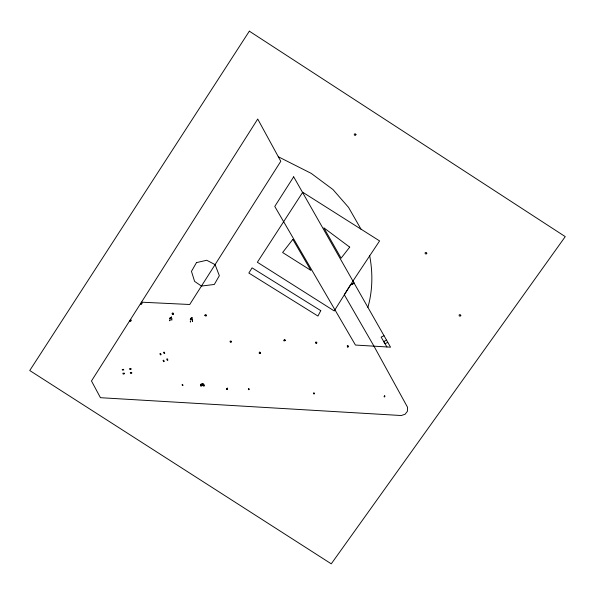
<?xml version="1.0" encoding="UTF-8"?>
<svg xmlns="http://www.w3.org/2000/svg" width="595" height="595" viewBox="0 0 595 595"><rect width="100%" height="100%" fill="white"/><g stroke="black" fill="none" stroke-linecap="round" stroke-linejoin="round"><path stroke-width="0.89" d="M171.419 316.785L171.382 317.477M191.902 317.574L191.932 318.266M191.969 317.566L191.969 318.028M192.349 320.341L192.393 321.419M172.996 313.074L173.286 313.186C174.142 316.458 170.668 313.015 172.699 313.022M204.873 315.283L205 315.023M231.455 341.604C231.083 343.977 228.644 340.347 231.135 341.091L231.329 341.344M285.34 340.288C284.879 337.915 282.052 342.244 285.332 340.585M170.118 318.548L170.259 317.373M190.311 321.947L190.422 321.122M190.378 321.954L190.43 321.322M170.177 318.273L170.326 317.388M202.359 385.344L204.301 385.471L202.315 385.441L201.742 384.184L202.367 385.426L200.649 384.459L202.315 385.478L203.676 384.02L202.359 385.374L201.147 385.054L202.345 385.463L202.783 383.544L202.352 385.441L200.508 385.322L202.352 385.396L200.731 386.058L202.374 385.448L202.91 384.177M227.126 389.16C227.067 388.2 226.636 388.773 227.409 389.331A2.938 1.941 -45.4 0 0 227.476 389.48A2.938 1.941 -45.4 0 0 227.483 389.301L226.874 389.093L227.357 389.048M169.843 320.846L169.925 320.11L169.887 320.541M190.727 318.898L190.802 318.161M190.742 318.853L190.817 318.385M367.889 307.332C372.678 290.635 372.924 272.845 369.688 255.828M227.193 388.446L226.903 389.123L226.732 388.721M227.431 388.952L226.799 388.892L227.372 388.208A2.938 0.521 23.3 0 0 227.342 388.148A2.938 0.521 23.3 0 1 227.342 388.148L227.372 388.208M227.454 388.699L226.903 389.123L227.297 388.171M202.367 385.419L201.147 383.857L202.315 385.456L202.888 384.162M315.558 342.274C315.826 345.74 318.318 341.322 315.781 342.088M206.078 314.941L205.208 314.859M259.197 353.08C259.152 350.15 262.15 354.434 259.197 353.08L259.413 353.289M259.68 353.445L260.283 353.37M350.522 284.916L354.166 283.175L350.522 284.916L344.304 294.741L373.972 346.171L407.508 407.218L407.411 411.279L405.113 414.224L401.305 415.533L100.451 397.698L91.474 380.978L257.724 119.03L280.795 161.29L189.723 304.499L141.491 302.186M347.45 346.885C346.104 344.356 350.708 346.9 347.45 346.885L348.045 347.026M351.11 284.648L354.166 283.175M384.035 335.714L381.142 337.112L386.914 346.959M386.557 340.169L383.723 341.523L385.039 343.679L387.799 342.356M202.33 385.448L204.122 384.638L202.3 385.381L204.085 386.259M123.678 369.339L122.198 369.48M123.79 369.956L122.31 370.105M131.093 368.617L129.613 368.759M131.198 369.235L129.725 369.383M124.34 373.11L122.86 373.251M124.444 373.734L122.964 373.876M131.748 372.388L130.268 372.529M131.859 373.013L130.379 373.154M123.187 369.421L122.652 369.473M130.595 368.699L130.067 368.751M123.953 373.816L123.418 373.868M131.369 373.095L130.833 373.147M170.401 318.846L169.731 318.823M170.408 319.032L169.739 319.009M172.044 318.913L171.375 318.883M172.052 319.099L171.382 319.069M190.943 319.627L190.274 319.604M190.95 319.82L190.281 319.79M192.594 319.693L191.925 319.664M192.594 319.879L191.925 319.857M171.791 320.155L171.829 320.251M226.799 388.966L226.851 389.085M278.326 156.76L311.207 173.368L332.969 189.552L348.536 207.365L361.001 229.149M164.77 353.4L164.146 352.054M164.175 353.623L163.551 352.277M161.178 354.746L160.553 353.393M160.583 354.962L159.958 353.616M167.894 360.154L167.269 358.807M167.307 360.377L166.682 359.03M164.309 361.5L163.685 360.154M163.714 361.723L163.09 360.369M206.086 314.919L206.041 316.183L204.866 315.573M164.547 353.006L164.324 352.523M167.678 359.759L167.455 359.276M160.367 354.568L160.137 354.084M163.491 361.329L163.268 360.838M191.917 318.028L192.029 318.466M192.408 321.24L192.341 320.564M171.464 317.455L171.442 317.239M226.903 388.468L226.903 389.123M172.498 313.639L173.197 313.84L172.498 313.639M205.305 315.365L206.004 315.566L205.305 315.365M230.347 341.545L231.046 341.746L230.347 341.545M259.539 352.575L260.238 352.776L259.539 352.575M284.232 340.236L284.938 340.429L284.232 340.236M315.871 342.616L316.57 342.817L315.871 342.616M347.584 346.141L348.283 346.342L347.584 346.141M320.772 310.657L317.938 316.049L248.844 273.038L252.072 267.869L320.772 310.657M196.476 262.611L191.464 271.365L194.61 281.39L201.452 286.061L214.326 284.455L219.339 275.701L215.085 264.619L206.718 260.26L196.476 262.611M352.939 281.048L334.234 310.932L257.36 262.254L302.721 192.252L379.595 240.923L352.939 281.048M130.64 319.76L129.814 321.077L130.565 321.545L131.391 320.229L130.64 319.76M141.431 302.662L140.606 303.986L141.365 304.447L142.19 303.13L141.431 302.662M293.677 176.812L274.764 206.435L355.446 345.048L390.536 347.175L293.677 176.812M249.335 31.171L29.75 370.529L331.259 563.829L565.25 236.632L249.335 31.171M355.974 134.634L355.364 135.444L354.337 135.087L354.308 134.061L355.319 133.778L355.974 134.634M426.801 253.262L426.198 254.072L425.172 253.715L425.142 252.689L426.154 252.406L426.801 253.262M460.82 315.432L460.218 316.235L459.184 315.878L459.154 314.852L460.166 314.577L460.82 315.432M292.837 239.383L282.61 252.511L310.887 270.398L292.837 239.383M349.711 247.118L341.099 258.178L323.829 227.811L349.711 247.118M182.494 384.467L182.025 384.757L182.606 385.575L183.074 385.285L182.494 384.467M248.784 388.632L248.368 389.48L248.896 389.74L249.364 389.45L248.784 388.632M313.922 392.886L313.513 393.734L314.041 393.994L314.51 393.697L313.922 392.886M384.467 395.861L384.05 396.709L384.578 396.969L384.995 396.121L384.467 395.861"/></g></svg>
